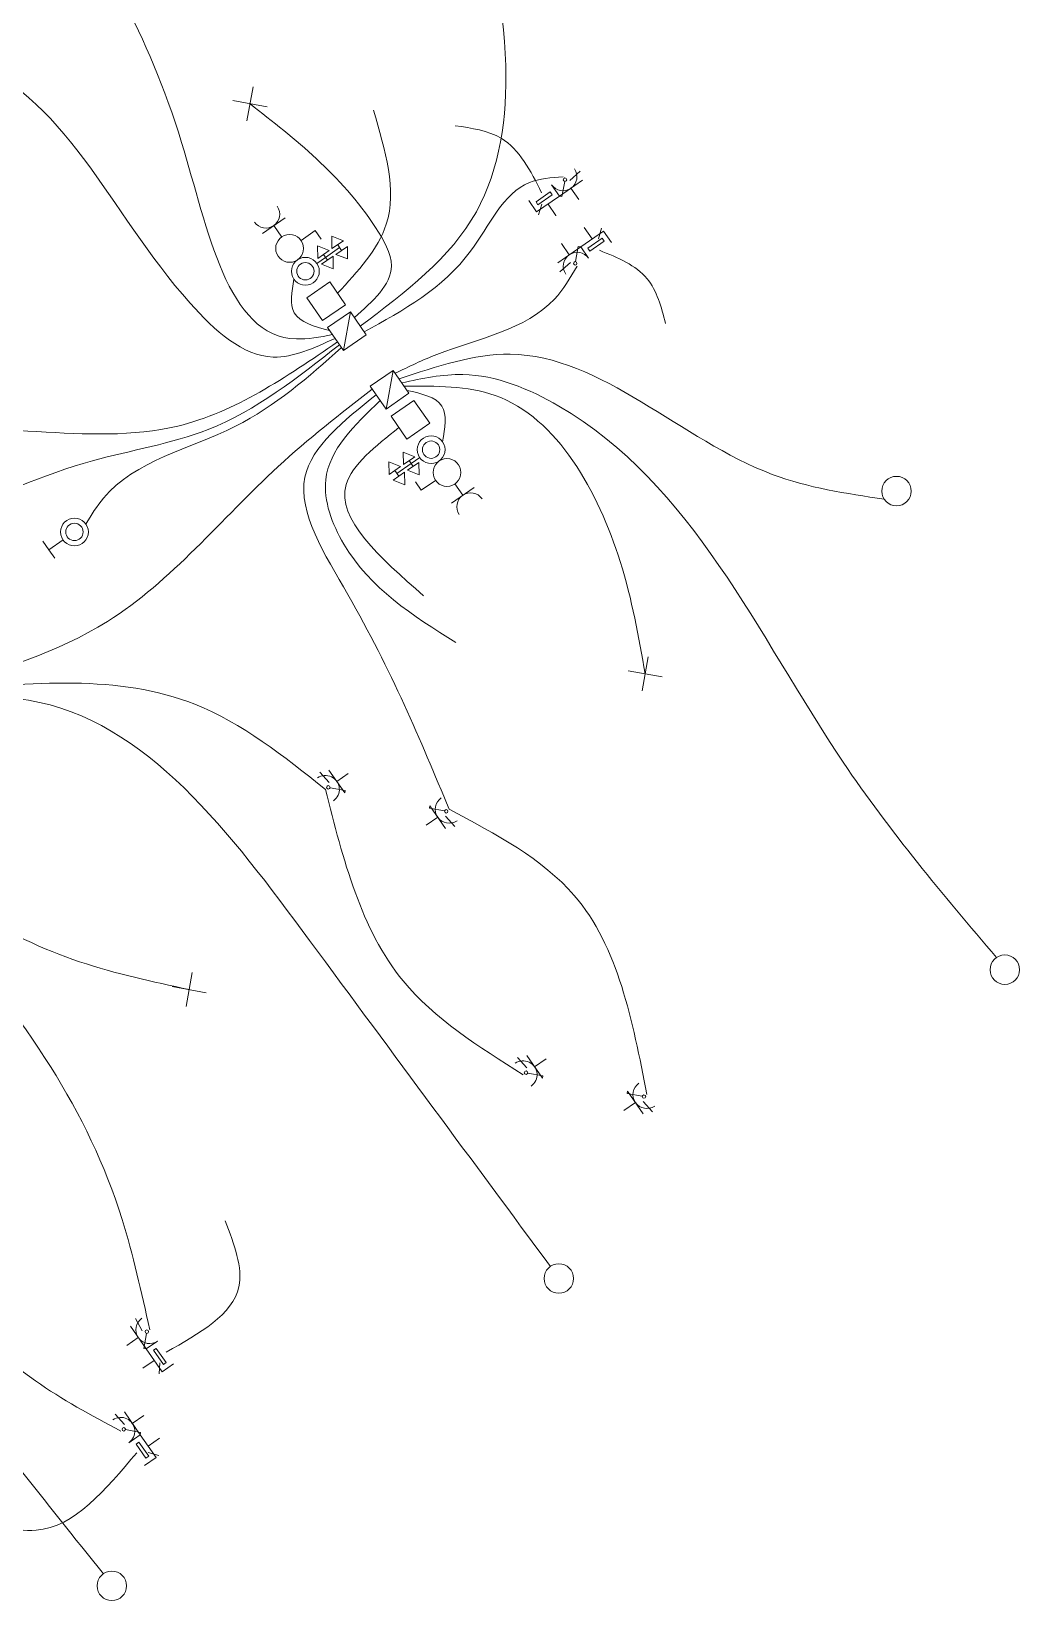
# Model space of a CAD drawing. Header units: metres. Extents: x 2747662.9 to 2747731.3, y 1250221.9 to 1250283.3.
# Drawn here: x 2747725.57 to 2747731.27, y 1250247.11 to 1250256.15 of the extents above; entities that cross this region are included whole.
import ezdxf

# ---------------------------------------------------------------- set-up
doc = ezdxf.new("R2010")
doc.units = ezdxf.units.M
doc.header["$MEASUREMENT"] = 0
doc.layers.add('___elektro', color=7, linetype='Continuous')

msp = doc.modelspace()

# ---------------------------------------------------------------- linework, layer by layer
at = {"color": 30, "linetype": 'Continuous', "lineweight": 0, "true_color": 0xff8d1c}
for points, knots in [([(2747725.6986, 1250257.0191), (2747725.9712, 1250256.5831), (2747726.2437, 1250256.1471), (2747726.4398, 1250255.5076), (2747726.5924, 1250255.0097), (2747726.6986, 1250254.3886), (2747727.1008, 1250254.3761), (2747727.165, 1250254.3741), (2747727.2367, 1250254.3876), (2747727.3084, 1250254.4011)], [0, 0, 0, 0, 1, 1, 1, 2, 2, 2, 3, 3, 3, 3]), ([(2747728.1125, 1250257.0247), (2747728.2046, 1250256.6736), (2747728.2968, 1250256.3225), (2747728.3072, 1250255.9512), (2747728.3155, 1250255.659), (2747728.2732, 1250255.3543), (2747728.1375, 1250255.1096), (2747727.9891, 1250254.8419), (2747727.7291, 1250254.646), (2747727.4691, 1250254.4501)], [0, 0, 0, 0, 1, 1, 1, 2, 2, 2, 3, 3, 3, 3]), ([(2747724.9481, 1250256.0435), (2747725.0235, 1250256.0279), (2747725.099, 1250256.0124), (2747725.1695, 1250255.99), (2747725.7667, 1250255.8005), (2747726.0111, 1250255.1195), (2747726.4885, 1250254.5827), (2747726.6299, 1250254.4236), (2747726.7918, 1250254.2772), (2747726.9679, 1250254.2716), (2747727.0824, 1250254.268), (2747727.2028, 1250254.3238), (2747727.3233, 1250254.3796)], [0, 0, 0, 0, 1, 1, 1, 2, 2, 2, 3, 3, 3, 4, 4, 4, 4]), ([(2747726.8339, 1250255.7314), (2747727.0942, 1250255.5281), (2747727.3546, 1250255.3247), (2747727.5565, 1250255.0191), (2747727.6043, 1250254.9467), (2747727.6489, 1250254.8686), (2747727.6481, 1250254.7969), (2747727.647, 1250254.6878), (2747727.541, 1250254.5936), (2747727.4349, 1250254.4995)], [0, 0, 0, 0, 1, 1, 1, 2, 2, 2, 3, 3, 3, 3]), ([(2747727.3381, 1250254.6392), (2747727.4553, 1250254.7659), (2747727.5726, 1250254.8926), (2747727.6187, 1250255.0375), (2747727.6813, 1250255.234), (2747727.613, 1250255.4641), (2747727.5447, 1250255.6942)], [0, 0, 0, 0, 1, 1, 1, 2, 2, 2, 2]), ([(2747728.5134, 1250255.2189), (2747728.4497, 1250255.3443), (2747728.386, 1250255.4696), (2747728.28, 1250255.5329), (2747728.2058, 1250255.5773), (2747728.1108, 1250255.5912), (2747728.0158, 1250255.6052)], [0, 0, 0, 0, 1, 1, 1, 2, 2, 2, 2]), ([(2747728.6366, 1250255.3105), (2747728.5686, 1250255.3055), (2747728.5007, 1250255.3005), (2747728.4433, 1250255.2776), (2747728.291, 1250255.2166), (2747728.2129, 1250255.0287), (2747728.1045, 1250254.8826), (2747727.9443, 1250254.6666), (2747727.7181, 1250254.5419), (2747727.4919, 1250254.4173)], [0, 0, 0, 0, 1, 1, 1, 2, 2, 2, 3, 3, 3, 3]), ([(2747728.8468, 1250254.8871), (2747728.9518, 1250254.8443), (2747729.0567, 1250254.8015), (2747729.121, 1250254.7235), (2747729.1772, 1250254.6553), (2747729.2023, 1250254.5603), (2747729.2274, 1250254.4653)], [0, 0, 0, 0, 1, 1, 1, 2, 2, 2, 2]), ([(2747728.7184, 1250254.7954), (2747728.6782, 1250254.7282), (2747728.6381, 1250254.661), (2747728.5874, 1250254.6062), (2747728.4227, 1250254.4277), (2747728.147, 1250254.3794), (2747727.9103, 1250254.2871), (2747727.8268, 1250254.2545), (2747727.7481, 1250254.2164), (2747727.6694, 1250254.1783)], [0, 0, 0, 0, 1, 1, 1, 2, 2, 2, 3, 3, 3, 3]), ([(2747727.087, 1250254.7207), (2747727.0746, 1250254.6482), (2747727.0621, 1250254.5756), (2747727.0889, 1250254.5274), (2747727.1204, 1250254.4707), (2747727.2062, 1250254.4477), (2747727.292, 1250254.4248)], [0, 0, 0, 0, 1, 1, 1, 2, 2, 2, 2]), ([(2747723.9563, 1250253.4492), (2747724.2265, 1250253.603), (2747724.4968, 1250253.7567), (2747724.7889, 1250253.8191), (2747725.3115, 1250253.9308), (2747725.904, 1250253.7503), (2747726.4181, 1250253.8742), (2747726.7458, 1250253.9533), (2747727.0417, 1250254.1562), (2747727.3376, 1250254.359)], [0, 0, 0, 0, 1, 1, 1, 2, 2, 2, 3, 3, 3, 3]), ([(2747725.0989, 1250253.3496), (2747725.3695, 1250253.472), (2747725.6402, 1250253.5943), (2747725.9268, 1250253.6739), (2747726.1493, 1250253.7357), (2747726.3814, 1250253.7716), (2747726.5928, 1250253.855), (2747726.8684, 1250253.9638), (2747727.1087, 1250254.1532), (2747727.3489, 1250254.3426)], [0, 0, 0, 0, 1, 1, 1, 2, 2, 2, 3, 3, 3, 3]), ([(2747725.8884, 1250253.3095), (2747725.9202, 1250253.3616), (2747725.9521, 1250253.4136), (2747725.9898, 1250253.459), (2747726.1707, 1250253.6765), (2747726.4871, 1250253.7407), (2747726.75, 1250253.873), (2747726.981, 1250253.9891), (2747727.1706, 1250254.1576), (2747727.3603, 1250254.3262)], [0, 0, 0, 0, 1, 1, 1, 2, 2, 2, 3, 3, 3, 3]), ([(2747730.4861, 1250253.4531), (2747730.2681, 1250253.4854), (2747730.05, 1250253.5177), (2747729.8418, 1250253.596), (2747729.3176, 1250253.7932), (2747728.8557, 1250254.2821), (2747728.3317, 1250254.2883), (2747728.125, 1250254.2907), (2747727.9086, 1250254.2181), (2747727.6922, 1250254.1454)], [0, 0, 0, 0, 1, 1, 1, 2, 2, 2, 3, 3, 3, 3]), ([(2747731.1328, 1250250.8116), (2747730.8264, 1250251.174), (2747730.5199, 1250251.5365), (2747730.25, 1250251.9379), (2747729.755, 1250252.6741), (2747729.3828, 1250253.5411), (2747728.6127, 1250253.9892), (2747728.442, 1250254.0886), (2747728.2517, 1250254.1673), (2747728.0601, 1250254.1713), (2747727.943, 1250254.1738), (2747727.8254, 1250254.1484), (2747727.7078, 1250254.1229)], [0, 0, 0, 0, 1, 1, 1, 2, 2, 2, 3, 3, 3, 4, 4, 4, 4]), ([(2747729.1094, 1250252.4463), (2747729.0724, 1250252.6589), (2747729.0354, 1250252.8715), (2747728.9656, 1250253.0929), (2747728.8394, 1250253.4934), (2747728.606, 1250253.9225), (2747728.2457, 1250254.0508), (2747728.0872, 1250254.1072), (2747727.9042, 1250254.1054), (2747727.7212, 1250254.1036)], [0, 0, 0, 0, 1, 1, 1, 2, 2, 2, 3, 3, 3, 3]), ([(2747725.0512, 1250252.3647), (2747725.3881, 1250252.4664), (2747725.725, 1250252.5682), (2747726.0124, 1250252.7482), (2747726.3813, 1250252.9793), (2747726.6685, 1250253.3393), (2747726.9962, 1250253.6412), (2747727.1692, 1250253.8007), (2747727.3536, 1250253.9439), (2747727.5379, 1250254.0872)], [0, 0, 0, 0, 1, 1, 1, 2, 2, 2, 3, 3, 3, 3]), ([(2747727.9805, 1250251.6658), (2747727.8148, 1250252.0653), (2747727.6491, 1250252.4649), (2747727.3971, 1250252.9036), (2747727.2646, 1250253.1343), (2747727.1083, 1250253.3758), (2747727.15, 1250253.5793), (2747727.1863, 1250253.7569), (2747727.3735, 1250253.9056), (2747727.5607, 1250254.0543)], [0, 0, 0, 0, 1, 1, 1, 2, 2, 2, 3, 3, 3, 3]), ([(2747727.5835, 1250254.0214), (2747727.436, 1250253.8796), (2747727.2885, 1250253.7378), (2747727.2698, 1250253.5648), (2747727.2568, 1250253.4446), (2747727.306, 1250253.3092), (2747727.3741, 1250253.1942), (2747727.5261, 1250252.9375), (2747727.7724, 1250252.7819), (2747728.0187, 1250252.6262)], [0, 0, 0, 0, 1, 1, 1, 2, 2, 2, 3, 3, 3, 3]), ([(2747727.9428, 1250253.7837), (2747727.9563, 1250253.8623), (2747727.9698, 1250253.9408), (2747727.9387, 1250253.9898), (2747727.9056, 1250254.0422), (2747727.8217, 1250254.0609), (2747727.7378, 1250254.0797)], [0, 0, 0, 0, 1, 1, 1, 2, 2, 2, 2]), ([(2747727.6916, 1250253.8652), (2747727.5564, 1250253.7582), (2747727.4211, 1250253.6511), (2747727.3877, 1250253.537), (2747727.3295, 1250253.3378), (2747727.5815, 1250253.1171), (2747727.8335, 1250252.8964)], [0, 0, 0, 0, 1, 1, 1, 2, 2, 2, 2]), ([(2747727.2683, 1250251.7807), (2747727.0269, 1250251.9722), (2747726.7855, 1250252.1637), (2747726.5166, 1250252.2708), (2747726.0802, 1250252.4447), (2747725.5714, 1250252.3965), (2747725.0626, 1250252.3483)], [0, 0, 0, 0, 1, 1, 1, 2, 2, 2, 2]), ([(2747728.5642, 1250249.0317), (2747728.1169, 1250249.6369), (2747727.6696, 1250250.2421), (2747727.1762, 1250250.9105), (2747726.7264, 1250251.5197), (2747726.2384, 1250252.1815), (2747725.5578, 1250252.2943), (2747725.4067, 1250252.3194), (2747725.246, 1250252.3174), (2747725.0854, 1250252.3154)], [0, 0, 0, 0, 1, 1, 1, 2, 2, 2, 3, 3, 3, 3]), ([(2747726.2561, 1250248.6671), (2747726.2083, 1250248.8831), (2747726.1604, 1250249.0991), (2747726.0969, 1250249.3019), (2747725.8988, 1250249.9348), (2747725.5488, 1250250.4391), (2747725.033, 1250251.0455), (2747724.8025, 1250251.3163), (2747724.5391, 1250251.6075), (2747724.6119, 1250251.8548), (2747724.6525, 1250251.9925), (2747724.7975, 1250252.1166), (2747724.9425, 1250252.2407)], [0, 0, 0, 0, 1, 1, 1, 2, 2, 2, 3, 3, 3, 4, 4, 4, 4]), ([(2747726.483, 1250250.627), (2747726.0636, 1250250.7169), (2747725.6443, 1250250.8067), (2747725.2125, 1250251.1028), (2747724.9248, 1250251.3001), (2747724.6316, 1250251.5889), (2747724.6927, 1250251.8423), (2747724.7234, 1250251.9702), (2747724.8443, 1250252.089), (2747724.9652, 1250252.2078)], [0, 0, 0, 0, 1, 1, 1, 2, 2, 2, 3, 3, 3, 3]), ([(2747727.2683, 1250251.7807), (2747727.3702, 1250251.3773), (2747727.4722, 1250250.9738), (2747727.7155, 1250250.677), (2747727.8948, 1250250.4583), (2747728.151, 1250250.2974), (2747728.4071, 1250250.1366)], [0, 0, 0, 0, 1, 1, 1, 2, 2, 2, 2]), ([(2747729.1193, 1250250.0217), (2747729.037, 1250250.4484), (2747728.9547, 1250250.8751), (2747728.7012, 1250251.1693), (2747728.5196, 1250251.3802), (2747728.25, 1250251.523), (2747727.9805, 1250251.6658)], [0, 0, 0, 0, 1, 1, 1, 2, 2, 2, 2]), ([(2747726.09, 1250248.0816), (2747725.9197, 1250248.1736), (2747725.7495, 1250248.2656), (2747725.5978, 1250248.372), (2747724.8511, 1250248.8952), (2747724.5514, 1250249.7652), (2747723.9097, 1250250.6204), (2747723.7649, 1250250.8133), (2747723.6027, 1250251.0055), (2747723.4176, 1250251.0207), (2747723.2731, 1250251.0326), (2747723.1147, 1250250.9366), (2747722.9563, 1250250.8406)], [0, 0, 0, 0, 1, 1, 1, 2, 2, 2, 3, 3, 3, 4, 4, 4, 4]), ([(2747725.9895, 1250247.2607), (2747725.6556, 1250247.6748), (2747725.3218, 1250248.0888), (2747725.0427, 1250248.5039), (2747724.6101, 1250249.1472), (2747724.309, 1250249.7929), (2747723.7467, 1250250.5502), (2747723.6036, 1250250.7428), (2747723.4437, 1250250.9427), (2747723.2625, 1250250.9313), (2747723.1716, 1250250.9255), (2747723.0753, 1250250.8666), (2747722.9791, 1250250.8077)], [0, 0, 0, 0, 1, 1, 1, 2, 2, 2, 3, 3, 3, 4, 4, 4, 4]), ([(2747726.3516, 1250248.5381), (2747726.5431, 1250248.646), (2747726.7347, 1250248.754), (2747726.7694, 1250248.9136), (2747726.7935, 1250249.0241), (2747726.7424, 1250249.1592), (2747726.6914, 1250249.2944)], [0, 0, 0, 0, 1, 1, 1, 2, 2, 2, 2]), ([(2747726.181, 1250247.9583), (2747726.0018, 1250247.744), (2747725.8226, 1250247.5298), (2747725.6021, 1250247.5112), (2747725.4719, 1250247.5002), (2747725.3273, 1250247.5574), (2747725.1828, 1250247.6146)], [0, 0, 0, 0, 1, 1, 1, 2, 2, 2, 2])]:
    msp.add_open_spline(points, degree=3, knots=knots, dxfattribs=at)
at = {"layer": '___elektro', "color": 30, "linetype": 'Continuous', "lineweight": 0, "true_color": 0xff8d1c}
for p, q in [((2747726.816, 1250255.633), (2747726.8517, 1250255.8298)), ((2747726.9323, 1250255.7135), (2747726.7355, 1250255.7493)), ((2747726.8339, 1250255.7314), (2747726.8339, 1250255.7314)), ((2747728.6163, 1250255.1992), (2747728.7479, 1250255.2903)), ((2747728.6462, 1250255.2842), (2747728.6303, 1250255.1966)), ((2747728.6758, 1250255.289), (2747728.7358, 1250255.3428)), ((2747728.6163, 1250255.1992), (2747728.4848, 1250255.1081)), ((2747728.5708, 1250255.2649), (2747728.6163, 1250255.1992)), ((2747728.6303, 1250255.1966), (2747728.6163, 1250255.1992)), ((2747728.6821, 1250255.2447), (2747728.7277, 1250255.179)), ((2747728.4848, 1250255.1081), (2747728.4393, 1250255.1738)), ((2747728.5145, 1250255.153), (2747728.4962, 1250255.0916)), ((2747728.5506, 1250255.1536), (2747728.5961, 1250255.0878)), ((2747728.7277, 1250255.179), (2747728.7277, 1250255.179)), ((2747728.7277, 1250255.179), (2747728.7277, 1250255.179)), ((2747726.9048, 1250254.9838), (2747727.0363, 1250255.0749)), ((2747726.9706, 1250255.0293), (2747727.0161, 1250254.9636)), ((2747728.5961, 1250255.0878), (2747728.5962, 1250255.0879)), ((2747728.7588, 1250255.018), (2747728.7588, 1250255.0181)), ((2747728.8043, 1250254.9523), (2747728.7588, 1250255.018)), ((2747728.8404, 1250254.9529), (2747728.8587, 1250255.0143)), ((2747727.0161, 1250254.9636), (2747727.0162, 1250254.9636)), ((2747727.1274, 1250254.9434), (2747727.2096, 1250255.0003)), ((2747727.1274, 1250254.9434), (2747727.1275, 1250254.9434)), ((2747727.2096, 1250255.0003), (2747727.2438, 1250254.951)), ((2747727.2223, 1250254.9118), (2747727.2894, 1250254.8852)), ((2747727.2223, 1250254.9118), (2747727.2236, 1250254.8397)), ((2747727.3045, 1250254.9687), (2747727.3716, 1250254.9422)), ((2747727.3045, 1250254.9687), (2747727.3058, 1250254.8966)), ((2747727.3058, 1250254.8966), (2747727.3716, 1250254.9422)), ((2747727.3387, 1250254.9194), (2747727.3615, 1250254.8865)), ((2747728.6273, 1250254.9269), (2747728.6273, 1250254.927)), ((2747728.6273, 1250254.9269), (2747728.6273, 1250254.927)), ((2747728.6728, 1250254.8612), (2747728.6273, 1250254.9269)), ((2747728.7386, 1250254.9067), (2747728.8701, 1250254.9978)), ((2747728.8701, 1250254.9978), (2747728.9157, 1250254.9321)), ((2747726.9959, 1250254.8523), (2747726.9959, 1250254.8523)), ((2747727.1072, 1250254.8321), (2747727.1073, 1250254.8321)), ((2747727.1072, 1250254.8321), (2747727.1073, 1250254.8321)), ((2747727.2679, 1250254.846), (2747727.2185, 1250254.8118)), ((2747727.2236, 1250254.8397), (2747727.2894, 1250254.8852)), ((2747727.2464, 1250254.8068), (2747727.3121, 1250254.8523)), ((2747727.2565, 1250254.8624), (2747727.2793, 1250254.8296)), ((2747727.3501, 1250254.9029), (2747727.2679, 1250254.846)), ((2747727.2679, 1250254.846), (2747727.2679, 1250254.846)), ((2747727.3134, 1250254.7802), (2747727.3121, 1250254.8523)), ((2747727.3286, 1250254.8637), (2747727.3943, 1250254.9093)), ((2747727.3956, 1250254.8372), (2747727.3286, 1250254.8637)), ((2747727.3956, 1250254.8372), (2747727.3943, 1250254.9093)), ((2747728.7386, 1250254.9067), (2747728.607, 1250254.8156)), ((2747728.7088, 1250254.8217), (2747728.7247, 1250254.9092)), ((2747728.7247, 1250254.9092), (2747728.7386, 1250254.9067)), ((2747728.7841, 1250254.841), (2747728.7386, 1250254.9067)), ((2747727.2185, 1250254.8118), (2747727.2186, 1250254.8119)), ((2747727.3134, 1250254.7802), (2747727.2464, 1250254.8068)), ((2747728.6791, 1250254.8169), (2747728.6191, 1250254.7631)), ((2747727.087, 1250254.7207), (2747727.0871, 1250254.7208)), ((2747727.2926, 1250254.705), (2747727.161, 1250254.6139)), ((2747727.1983, 1250254.7005), (2747727.1984, 1250254.7006)), ((2747727.3837, 1250254.5734), (2747727.2926, 1250254.705)), ((2747727.161, 1250254.6139), (2747727.2521, 1250254.4823)), ((2747727.1775, 1250254.6253), (2747727.1775, 1250254.6253)), ((2747727.2521, 1250254.4823), (2747727.3837, 1250254.5734)), ((2747727.4121, 1250254.5323), (2747727.2806, 1250254.4412)), ((2747727.3135, 1250254.464), (2747727.3135, 1250254.464)), ((2747727.3299, 1250254.4754), (2747727.33, 1250254.4754)), ((2747727.3464, 1250254.4868), (2747727.3464, 1250254.4868)), ((2747727.3628, 1250254.4982), (2747727.3629, 1250254.4982)), ((2747727.4121, 1250254.5323), (2747727.3717, 1250254.3097)), ((2747727.3793, 1250254.5096), (2747727.3793, 1250254.5096)), ((2747727.3957, 1250254.521), (2747727.3957, 1250254.521)), ((2747727.5033, 1250254.4008), (2747727.4121, 1250254.5323)), ((2747727.4235, 1250254.5159), (2747727.4236, 1250254.5159)), ((2747727.4349, 1250254.4995), (2747727.435, 1250254.4995)), ((2747727.4463, 1250254.483), (2747727.4464, 1250254.4831)), ((2747727.4577, 1250254.4666), (2747727.4577, 1250254.4666)), ((2747727.2806, 1250254.4412), (2747727.3717, 1250254.3097)), ((2747727.292, 1250254.4248), (2747727.292, 1250254.4248)), ((2747727.2971, 1250254.4526), (2747727.2971, 1250254.4527)), ((2747727.3034, 1250254.4084), (2747727.3034, 1250254.4084)), ((2747727.3148, 1250254.3919), (2747727.3148, 1250254.3919)), ((2747727.3262, 1250254.3755), (2747727.3262, 1250254.3755)), ((2747727.3717, 1250254.3097), (2747727.5033, 1250254.4008)), ((2747727.4691, 1250254.4501), (2747727.4691, 1250254.4502)), ((2747727.4704, 1250254.378), (2747727.4704, 1250254.3781)), ((2747727.4805, 1250254.4337), (2747727.4805, 1250254.4337)), ((2747727.4868, 1250254.3894), (2747727.4869, 1250254.3895)), ((2747727.4919, 1250254.4173), (2747727.4919, 1250254.4173)), ((2747727.3376, 1250254.359), (2747727.3376, 1250254.3591)), ((2747727.3489, 1250254.3426), (2747727.349, 1250254.3426)), ((2747727.3603, 1250254.3262), (2747727.3604, 1250254.3262)), ((2747727.3882, 1250254.3211), (2747727.3882, 1250254.3211)), ((2747727.4046, 1250254.3325), (2747727.4046, 1250254.3325)), ((2747727.421, 1250254.3439), (2747727.4211, 1250254.3439)), ((2747727.4375, 1250254.3553), (2747727.4375, 1250254.3553)), ((2747727.4539, 1250254.3667), (2747727.454, 1250254.3667)), ((2747727.658, 1250254.1947), (2747727.5265, 1250254.1036)), ((2747727.6176, 1250253.9721), (2747727.658, 1250254.1947)), ((2747727.7492, 1250254.0632), (2747727.658, 1250254.1947)), ((2747727.5265, 1250254.1036), (2747727.6176, 1250253.9721)), ((2747727.543, 1250254.115), (2747727.543, 1250254.1151)), ((2747727.5594, 1250254.1264), (2747727.5594, 1250254.1264)), ((2747727.5758, 1250254.1378), (2747727.5759, 1250254.1378)), ((2747727.5923, 1250254.1492), (2747727.5923, 1250254.1492)), ((2747727.6087, 1250254.1606), (2747727.6088, 1250254.1606)), ((2747727.6252, 1250254.172), (2747727.6252, 1250254.172)), ((2747727.6416, 1250254.1834), (2747727.6416, 1250254.1834)), ((2747727.6694, 1250254.1783), (2747727.6695, 1250254.1783)), ((2747727.6808, 1250254.1619), (2747727.6809, 1250254.1619)), ((2747727.6922, 1250254.1454), (2747727.6923, 1250254.1455)), ((2747727.7036, 1250254.129), (2747727.7036, 1250254.129)), ((2747727.715, 1250254.1125), (2747727.715, 1250254.1126)), ((2747727.5379, 1250254.0872), (2747727.5379, 1250254.0872)), ((2747727.5493, 1250254.0708), (2747727.5493, 1250254.0708)), ((2747727.5607, 1250254.0543), (2747727.5607, 1250254.0543)), ((2747727.5721, 1250254.0379), (2747727.5721, 1250254.0379)), ((2747727.5835, 1250254.0214), (2747727.5835, 1250254.0215)), ((2747727.6176, 1250253.9721), (2747727.7492, 1250254.0632)), ((2747727.7776, 1250254.0221), (2747727.6461, 1250253.931)), ((2747727.6834, 1250254.0177), (2747727.6834, 1250254.0177)), ((2747727.6998, 1250254.0291), (2747727.6999, 1250254.0291)), ((2747727.7163, 1250254.0404), (2747727.7163, 1250254.0405)), ((2747727.7264, 1250254.0961), (2747727.7264, 1250254.0961)), ((2747727.7327, 1250254.0518), (2747727.7328, 1250254.0519)), ((2747727.7378, 1250254.0797), (2747727.7378, 1250254.0797)), ((2747727.8687, 1250253.8906), (2747727.7776, 1250254.0221)), ((2747727.5948, 1250254.005), (2747727.5949, 1250254.005)), ((2747727.6062, 1250253.9886), (2747727.6063, 1250253.9886)), ((2747727.6341, 1250253.9835), (2747727.6341, 1250253.9835)), ((2747727.6461, 1250253.931), (2747727.7372, 1250253.7995)), ((2747727.6505, 1250253.9949), (2747727.6505, 1250253.9949)), ((2747727.6625, 1250253.9424), (2747727.6626, 1250253.9424)), ((2747727.6669, 1250254.0063), (2747727.667, 1250254.0063)), ((2747727.7372, 1250253.7995), (2747727.8687, 1250253.8906)), ((2747727.8314, 1250253.8039), (2747727.8315, 1250253.804)), ((2747727.9428, 1250253.7837), (2747727.9428, 1250253.7838)), ((2747727.6341, 1250253.6673), (2747727.7012, 1250253.6407)), ((2747727.6341, 1250253.6673), (2747727.6354, 1250253.5952)), ((2747727.6797, 1250253.6015), (2747727.7619, 1250253.6585)), ((2747727.7164, 1250253.7242), (2747727.7834, 1250253.6977)), ((2747727.7164, 1250253.7242), (2747727.7176, 1250253.6521)), ((2747727.7834, 1250253.6977), (2747727.7176, 1250253.6521)), ((2747727.8062, 1250253.6648), (2747727.7404, 1250253.6192)), ((2747727.7733, 1250253.642), (2747727.7505, 1250253.6749)), ((2747727.7619, 1250253.6585), (2747727.8112, 1250253.6926)), ((2747727.7619, 1250253.6585), (2747727.7619, 1250253.6585)), ((2747727.8075, 1250253.5927), (2747727.8062, 1250253.6648)), ((2747727.8112, 1250253.6926), (2747727.8113, 1250253.6926)), ((2747727.9225, 1250253.6724), (2747727.9226, 1250253.6724)), ((2747727.9225, 1250253.6724), (2747727.9226, 1250253.6724)), ((2747728.0339, 1250253.6522), (2747728.0339, 1250253.6522)), ((2747727.7012, 1250253.6407), (2747727.6354, 1250253.5952)), ((2747727.724, 1250253.6078), (2747727.6582, 1250253.5623)), ((2747727.7253, 1250253.5357), (2747727.6582, 1250253.5623)), ((2747727.6911, 1250253.5851), (2747727.6683, 1250253.6179)), ((2747727.7253, 1250253.5357), (2747727.724, 1250253.6078)), ((2747727.8075, 1250253.5927), (2747727.7404, 1250253.6192)), ((2747727.9023, 1250253.5611), (2747727.8201, 1250253.5041)), ((2747727.9023, 1250253.5611), (2747727.9024, 1250253.5611)), ((2747730.509, 1250253.5693), (2747730.509, 1250253.5694)), ((2747727.8201, 1250253.5041), (2747727.786, 1250253.5535)), ((2747728.125, 1250253.5207), (2747727.9934, 1250253.4296)), ((2747728.0137, 1250253.5409), (2747728.0137, 1250253.5409)), ((2747728.0592, 1250253.4751), (2747728.0137, 1250253.5409)), ((2747730.6273, 1250253.5479), (2747730.6273, 1250253.5479)), ((2747730.4875, 1250253.4511), (2747730.4876, 1250253.4511)), ((2747730.6058, 1250253.4296), (2747730.6058, 1250253.4296)), ((2747730.6058, 1250253.4296), (2747730.6058, 1250253.4296)), ((2747730.6058, 1250253.4296), (2747730.6058, 1250253.4296)), ((2747725.7771, 1250253.3297), (2747725.7771, 1250253.3298)), ((2747725.8884, 1250253.3095), (2747725.8884, 1250253.3096)), ((2747725.6746, 1250253.1615), (2747725.6405, 1250253.2108)), ((2747725.7568, 1250253.2184), (2747725.6746, 1250253.1615)), ((2747725.7568, 1250253.2184), (2747725.7569, 1250253.2184)), ((2747725.8682, 1250253.1982), (2747725.8682, 1250253.1982)), ((2747725.6746, 1250253.1615), (2747725.7088, 1250253.1122)), ((2747729.0916, 1250252.3479), (2747729.1273, 1250252.5447)), ((2747729.2078, 1250252.4284), (2747729.011, 1250252.4642)), ((2747729.1094, 1250252.4463), (2747729.1095, 1250252.4463)), ((2747727.2898, 1250251.8199), (2747727.236, 1250251.88)), ((2747727.3796, 1250251.7605), (2747727.2885, 1250251.892)), ((2747727.334, 1250251.8263), (2747727.3998, 1250251.8718)), ((2747727.3998, 1250251.8718), (2747727.3999, 1250251.8719)), ((2747727.3998, 1250251.8718), (2747727.3999, 1250251.8719)), ((2747727.2946, 1250251.7903), (2747727.3821, 1250251.7744)), ((2747727.3821, 1250251.7744), (2747727.3796, 1250251.7605)), ((2747727.8666, 1250251.6721), (2747727.8691, 1250251.686)), ((2747727.9542, 1250251.6562), (2747727.8666, 1250251.6721)), ((2747727.8691, 1250251.686), (2747727.9602, 1250251.5545)), ((2747727.9147, 1250251.6202), (2747727.8489, 1250251.5747)), ((2747727.8489, 1250251.5747), (2747727.849, 1250251.5747)), ((2747727.8489, 1250251.5747), (2747727.849, 1250251.5747)), ((2747727.959, 1250251.6266), (2747728.0127, 1250251.5665)), ((2747731.1331, 1250250.8112), (2747731.1331, 1250250.8112)), ((2747731.2514, 1250250.7897), (2747731.2514, 1250250.7898)), ((2747726.4651, 1250250.5286), (2747726.5009, 1250250.7254)), ((2747731.1116, 1250250.6929), (2747731.1117, 1250250.693)), ((2747731.2299, 1250250.6715), (2747731.2299, 1250250.6715)), ((2747731.2299, 1250250.6715), (2747731.2299, 1250250.6715)), ((2747731.2299, 1250250.6715), (2747731.2299, 1250250.6715)), ((2747726.5814, 1250250.6091), (2747726.3846, 1250250.6449)), ((2747726.483, 1250250.627), (2747726.483, 1250250.627)), ((2747728.4286, 1250250.1758), (2747728.3748, 1250250.2359)), ((2747728.5184, 1250250.1164), (2747728.4273, 1250250.2479)), ((2747728.4729, 1250250.1822), (2747728.5387, 1250250.2277)), ((2747728.5387, 1250250.2277), (2747728.5387, 1250250.2278)), ((2747728.5387, 1250250.2277), (2747728.5387, 1250250.2278)), ((2747728.4334, 1250250.1462), (2747728.521, 1250250.1303)), ((2747728.521, 1250250.1303), (2747728.5184, 1250250.1164)), ((2747729.0055, 1250250.028), (2747729.008, 1250250.0419)), ((2747729.093, 1250250.0121), (2747729.0055, 1250250.028)), ((2747729.008, 1250250.0419), (2747729.0991, 1250249.9104)), ((2747729.0535, 1250249.9762), (2747728.9878, 1250249.9306)), ((2747729.0978, 1250249.9825), (2747729.1516, 1250249.9224)), ((2747728.9878, 1250249.9306), (2747728.9878, 1250249.9306)), ((2747728.9878, 1250249.9306), (2747728.9878, 1250249.9306)), ((2747728.5642, 1250249.0318), (2747728.5643, 1250249.0318)), ((2747728.6825, 1250249.0103), (2747728.6825, 1250249.0103)), ((2747728.5427, 1250248.9135), (2747728.5428, 1250248.9135)), ((2747728.661, 1250248.892), (2747728.6611, 1250248.892)), ((2747728.661, 1250248.892), (2747728.6611, 1250248.892)), ((2747728.661, 1250248.892), (2747728.6611, 1250248.892)), ((2747726.2359, 1250248.5558), (2747726.1448, 1250248.6873)), ((2747726.2119, 1250248.6607), (2747726.1745, 1250248.7322)), ((2747726.1904, 1250248.6215), (2747726.1246, 1250248.576)), ((2747726.2379, 1250248.6458), (2747726.222, 1250248.5583)), ((2747726.3017, 1250248.6013), (2747726.2359, 1250248.5558)), ((2747726.1246, 1250248.576), (2747726.1247, 1250248.576)), ((2747726.1246, 1250248.576), (2747726.1247, 1250248.576)), ((2747726.222, 1250248.5583), (2747726.2359, 1250248.5558)), ((2747726.2359, 1250248.5558), (2747726.327, 1250248.4242)), ((2747726.2815, 1250248.49), (2747726.2157, 1250248.4444)), ((2747726.2157, 1250248.4444), (2747726.2158, 1250248.4445)), ((2747726.315, 1250248.4767), (2747726.3106, 1250248.4128)), ((2747726.327, 1250248.4242), (2747726.3928, 1250248.4698)), ((2747726.1115, 1250248.1208), (2747726.0577, 1250248.1809)), ((2747726.2013, 1250248.0614), (2747726.1102, 1250248.1929)), ((2747726.1557, 1250248.1271), (2747726.2215, 1250248.1727)), ((2747726.2215, 1250248.1727), (2747726.2215, 1250248.1727)), ((2747726.2215, 1250248.1727), (2747726.2215, 1250248.1727)), ((2747726.1162, 1250248.0912), (2747726.2038, 1250248.0753)), ((2747726.1355, 1250248.0158), (2747726.2013, 1250248.0614)), ((2747726.2038, 1250248.0753), (2747726.2013, 1250248.0614)), ((2747726.2013, 1250248.0614), (2747726.2924, 1250247.9298)), ((2747726.2468, 1250247.9956), (2747726.3126, 1250248.0412)), ((2747726.3126, 1250248.0412), (2747726.3126, 1250248.0412)), ((2747726.2475, 1250247.9596), (2747726.3088, 1250247.9412)), ((2747726.2924, 1250247.9298), (2747726.2266, 1250247.8843)), ((2747725.9895, 1250247.2607), (2747725.9896, 1250247.2607)), ((2747726.1078, 1250247.2392), (2747726.1078, 1250247.2393)), ((2747725.968, 1250247.1424), (2747725.9681, 1250247.1425)), ((2747726.0863, 1250247.121), (2747726.0864, 1250247.121)), ((2747726.0863, 1250247.121), (2747726.0864, 1250247.121)), ((2747726.0863, 1250247.121), (2747726.0864, 1250247.121))]:
    msp.add_line(p, q, dxfattribs=at)
for points in [[(2747728.481, 1250255.1662), (2747728.5632, 1250255.2232), (2747728.5746, 1250255.2067), (2747728.4924, 1250255.1498)], [(2747728.8739, 1250254.9396), (2747728.7917, 1250254.8827), (2747728.7803, 1250254.8991), (2747728.8625, 1250254.9561)], [(2747726.3511, 1250248.4774), (2747726.2941, 1250248.5596), (2747726.2777, 1250248.5482), (2747726.3346, 1250248.466)], [(2747726.2342, 1250247.926), (2747726.1773, 1250248.0082), (2747726.1937, 1250248.0196), (2747726.2506, 1250247.9374)]]:
    msp.add_lwpolyline(points, close=True, dxfattribs=at)
for centre, radius in [((2747728.6479, 1250255.294), 0.01), ((2747727.0617, 1250254.8978), 0.08), ((2747727.1528, 1250254.7663), 0.08), ((2747728.707, 1250254.8118), 0.01), ((2747727.1528, 1250254.7663), 0.05), ((2747727.877, 1250253.7382), 0.08), ((2747727.877, 1250253.7382), 0.05), ((2747727.9681, 1250253.6066), 0.08), ((2747730.5574, 1250253.4995), 0.085), ((2747725.8226, 1250253.264), 0.08), ((2747725.8226, 1250253.264), 0.05), ((2747727.2847, 1250251.7921), 0.01), ((2747727.964, 1250251.6544), 0.01), ((2747731.1815, 1250250.7413), 0.085), ((2747728.4236, 1250250.148), 0.01), ((2747729.1029, 1250250.0103), 0.01), ((2747728.6126, 1250248.9619), 0.085), ((2747726.2397, 1250248.6557), 0.01), ((2747726.1064, 1250248.093), 0.01), ((2747726.0379, 1250247.1908), 0.085)]:
    msp.add_circle(centre, radius, dxfattribs=at)
for centre, start, end in [((2747728.6366, 1250255.3105), 214.70977, 34.70977), ((2747726.925, 1250255.0951), 214.70989, 34.70989), ((2747728.7184, 1250254.7954), 34.70989, 214.70989), ((2747728.1048, 1250253.4094), 34.70989, 214.70989), ((2747727.2683, 1250251.7807), 304.70989, 124.70989), ((2747727.9805, 1250251.6658), 124.7099, 304.70989), ((2747728.4071, 1250250.1366), 304.70989, 124.70989), ((2747729.1193, 1250250.0217), 124.70989, 304.70989), ((2747726.2561, 1250248.6671), 124.7099, 304.70989), ((2747726.09, 1250248.0816), 304.70989, 124.70989)]:
    msp.add_arc(centre, 0.08, start, end, dxfattribs=at)

doc.saveas('drawing.dxf')
